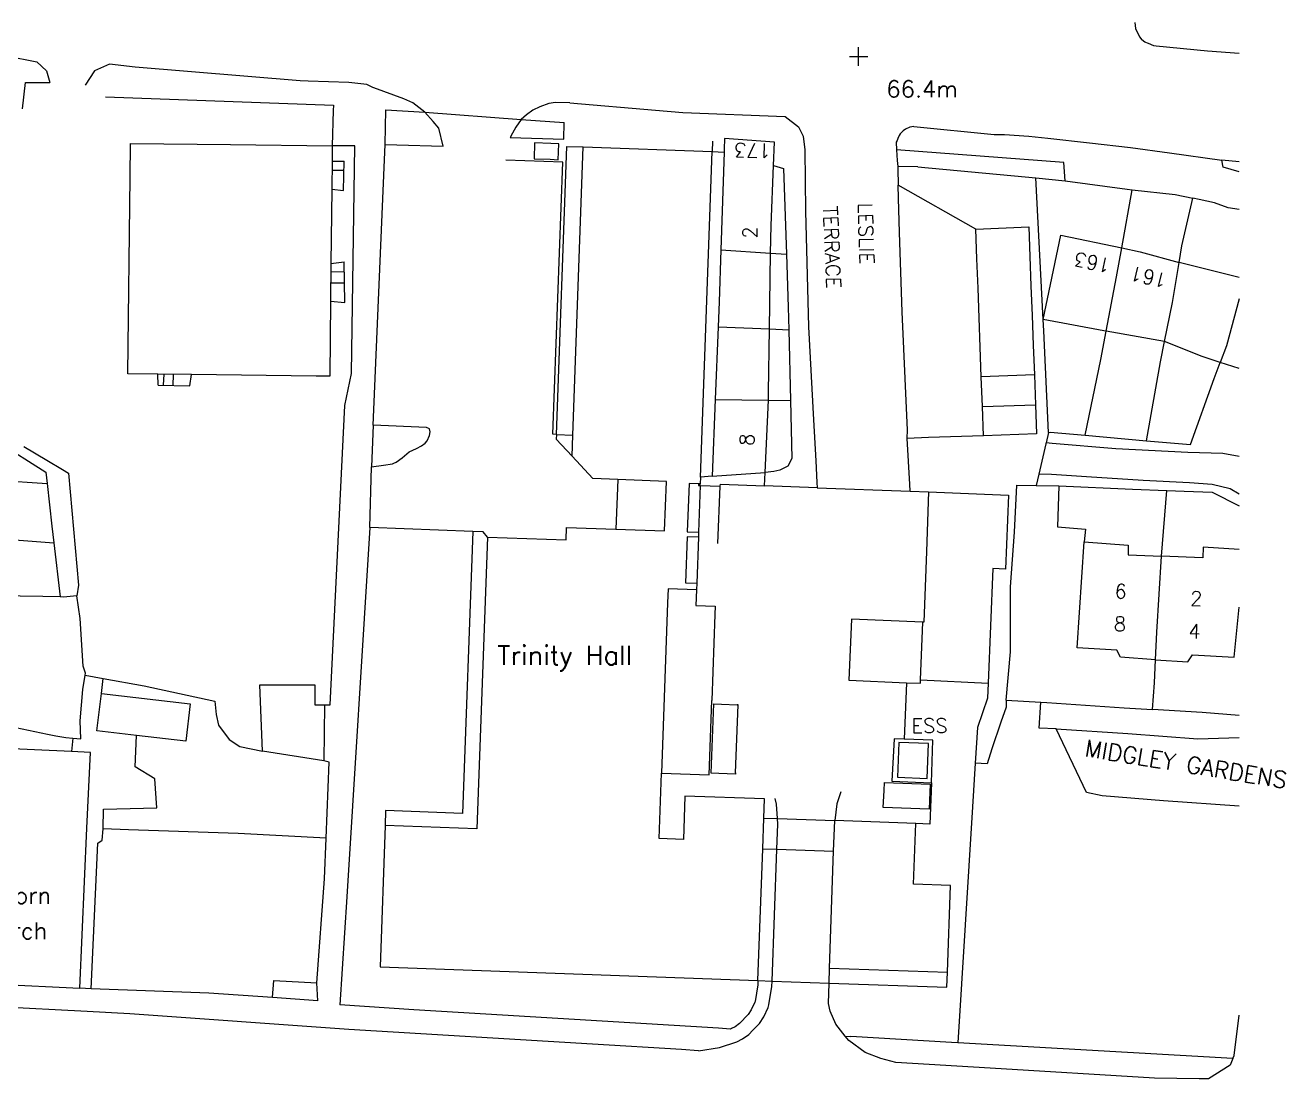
# Model space of a CAD drawing. Extents: x 427500 to 429848, y 434500 to 436505.
# Drawn here: x 429398.1 to 429503.9, y 435326 to 435414.5 of the extents above; entities that cross this region are included whole.
import ezdxf

# ---------------------------------------------------------------- set-up
doc = ezdxf.new("R2010")
doc.units = 0
doc.layers.add('LPTIP_Ex_Base', color=8, linetype='Continuous')
doc.styles.add('MtXpl_Romans', font='romans__.ttf')

msp = doc.modelspace()

# ---------------------------------------------------------------- linework, layer by layer
at = {"layer": 'LPTIP_Ex_Base', "color": 251, "true_color": 0x636466}
for p, q in [((429491.25, 435414.75), (429491.3, 435414.25)), ((429491.3, 435414.25), (429491.65, 435413.55)), ((429491.65, 435413.55), (429491.85, 435413.3)), ((429492.1, 435413.1), (429491.85, 435413.3)), ((429492.4, 435413), (429492.1, 435413.1)), ((429492.85, 435412.8), (429492.4, 435413)), ((429493.05, 435412.75), (429492.85, 435412.8)), ((429497.35, 435412.35), (429493.05, 435412.75)), ((429500, 435412.15), (429497.35, 435412.35)), ((429396.5, 435411.95), (429399.05, 435411.45)), ((429399.05, 435411.45), (429399.85, 435410.7)), ((429399.85, 435410.7), (429400.13, 435409.72)), ((429403.9, 435410.7), (429403.1, 435409.5)), ((429405.15, 435411.25), (429403.9, 435410.7)), ((429407.3, 435411), (429405.15, 435411.25)), ((429421.15, 435409.85), (429407.3, 435411)), ((429397.85, 435407.5), (429398.1, 435409.7)), ((429398.1, 435409.7), (429400.13, 435409.72)), ((429421.83, 435409.83), (429421.15, 435409.85)), ((429425.25, 435409.7), (429421.83, 435409.83)), ((429426.75, 435409.55), (429425.25, 435409.7)), ((429427.26, 435409.3), (429426.75, 435409.55)), ((429427.36, 435409.25), (429427.26, 435409.3)), ((429429.87, 435408.35), (429427.36, 435409.25)), ((429404.83, 435408.5), (429423.95, 435407.8)), ((429430.61, 435408.01), (429429.87, 435408.35)), ((429423.94, 435407.37), (429423.85, 435404.4)), ((429423.95, 435407.8), (429423.94, 435407.37)), ((429428.3, 435404.5), (429428.37, 435407.43)), ((429428.37, 435407.43), (429431.63, 435407.21)), ((429431.63, 435407.21), (429430.61, 435408.01)), ((429431.63, 435407.21), (429439.73, 435406.6)), ((429432.33, 435406.43), (429431.63, 435407.21)), ((429440.7, 435407.38), (429440.16, 435407.01)), ((429441.28, 435407.67), (429440.7, 435407.38)), ((429442.03, 435407.95), (429441.28, 435407.67)), ((429442.61, 435408.03), (429442.03, 435407.95)), ((429443.8, 435408), (429442.61, 435408.03)), ((429443.8, 435408), (429451.01, 435407.39)), ((429451.01, 435407.39), (429453.3, 435407.2)), ((429453.3, 435407.2), (429461.9, 435406.85)), ((429432.81, 435405.89), (429432.33, 435406.43)), ((429439.26, 435405.97), (429438.99, 435405.47)), ((429439.73, 435406.6), (429439.26, 435405.97)), ((429440.16, 435407.01), (429439.73, 435406.6)), ((429439.73, 435406.6), (429443.34, 435406.36)), ((429443.29, 435404.94), (429443.34, 435406.36)), ((429461.9, 435406.85), (429463, 435406)), ((429463, 435406), (429463.4, 435405.2)), ((429472.69, 435406.01), (429472.35, 435405.95)), ((429472.69, 435406.01), (429479.45, 435405.35)), ((429432.81, 435405.87), (429432.81, 435405.89)), ((429433.17, 435404.36), (429432.81, 435405.87)), ((429438.99, 435405.47), (429438.79, 435405.09)), ((429438.79, 435405.09), (429443.29, 435404.94)), ((429456.8, 435405), (429456.77, 435404.1)), ((429461, 435404.7), (429456.8, 435405)), ((429463.4, 435405.2), (429463.55, 435404.05)), ((429471.35, 435405), (429471.3, 435404.85)), ((429471.45, 435405.25), (429471.35, 435405)), ((429471.55, 435405.4), (429471.45, 435405.25)), ((429471.8, 435405.65), (429471.55, 435405.4)), ((429472, 435405.8), (429471.8, 435405.65)), ((429472.35, 435405.95), (429472, 435405.8)), ((429479.45, 435405.35), (429480.3, 435405.35)), ((429480.3, 435405.35), (429482.35, 435405.2)), ((429482.35, 435405.2), (429483.95, 435405.05)), ((429483.95, 435405.05), (429487.45, 435404.65)), ((429406.9, 435401.75), (429406.93, 435404.6)), ((429406.93, 435404.6), (429415.3, 435404.5)), ((429415.3, 435404.5), (429423.85, 435404.4)), ((429423.85, 435404.4), (429423.84, 435403.11)), ((429425.76, 435404.38), (429423.85, 435404.4)), ((429425.48, 435385.28), (429425.76, 435404.38)), ((429428.22, 435402.56), (429428.3, 435404.5)), ((429428.3, 435404.5), (429429.27, 435404.47)), ((429429.27, 435404.47), (429433.17, 435404.36)), ((429440.84, 435404.64), (429440.8, 435403.3)), ((429442.2, 435404.59), (429440.84, 435404.64)), ((429442.89, 435404.57), (429442.2, 435404.59)), ((429442.68, 435380.16), (429443.55, 435404.34)), ((429442.84, 435403.23), (429442.89, 435404.57)), ((429443.55, 435404.34), (429444.92, 435404.3)), ((429444.05, 435380.11), (429444.92, 435404.3)), ((429444.92, 435404.3), (429455.77, 435403.91)), ((429454.78, 435376.58), (429455.77, 435403.91)), ((429455.8, 435404.78), (429455.77, 435403.91)), ((429455.77, 435403.91), (429456.76, 435403.87)), ((429456.76, 435403.87), (429456.49, 435395.65)), ((429456.77, 435404.1), (429456.76, 435403.87)), ((429460.92, 435402.75), (429461, 435404.7)), ((429463.55, 435404.05), (429463.6, 435398.9)), ((429471.3, 435404.85), (429471.2, 435404.7)), ((429471.2, 435404.7), (429471.24, 435404.05)), ((429471.24, 435404.05), (429471.3, 435403.15)), ((429485.3, 435403), (429471.24, 435404.05)), ((429487.45, 435404.65), (429490.9, 435404.25)), ((429490.9, 435404.25), (429494.15, 435403.8)), ((429423.84, 435403.11), (429423.81, 435400.75)), ((429423.84, 435403.11), (429424.85, 435403.1)), ((429424.8, 435400.65), (429424.85, 435403.1)), ((429443.22, 435403.02), (429438.44, 435403.19)), ((429440.8, 435403.3), (429442.16, 435403.26)), ((429442.16, 435403.26), (429442.84, 435403.23)), ((429442.39, 435380.17), (429443.22, 435403.02)), ((429471.3, 435403.15), (429471.34, 435402.66)), ((429485.4, 435401.45), (429485.3, 435403)), ((429494.15, 435403.8), (429498.55, 435403.2)), ((429498.68, 435402.59), (429498.55, 435403.2)), ((429500, 435403.05), (429498.55, 435403.2)), ((429406.7, 435385.25), (429406.9, 435401.75)), ((429423.83, 435402.35), (429424.83, 435402.35)), ((429427.3, 435380.93), (429428.22, 435402.56)), ((429460.7, 435397.7), (429460.92, 435402.75)), ((429460.92, 435402.75), (429461.75, 435402.5)), ((429461.75, 435402.5), (429462, 435395.3)), ((429471.34, 435402.66), (429471.35, 435402.45)), ((429473.03, 435402.62), (429471.34, 435402.66)), ((429471.35, 435402.45), (429471.38, 435401.09)), ((429473.03, 435402.62), (429482.05, 435401.8)), ((429482.05, 435401.8), (429482.95, 435401.71)), ((429500, 435402.2), (429498.68, 435402.59)), ((429423.81, 435400.75), (429423.75, 435394.5)), ((429423.81, 435400.75), (429424.8, 435400.65)), ((429477.9, 435397.4), (429471.38, 435401.09)), ((429471.4, 435400), (429471.38, 435401.09)), ((429482.95, 435401.71), (429485.4, 435401.45)), ((429483.55, 435389.81), (429482.95, 435401.71)), ((429485.4, 435401.45), (429490.6, 435400.75)), ((429490.15, 435395.83), (429491.04, 435400.7)), ((429490.6, 435400.75), (429491.04, 435400.7)), ((429491.04, 435400.7), (429494.65, 435400.3)), ((429471.49, 435397.11), (429471.4, 435400)), ((429494.65, 435400.3), (429496.12, 435400.01)), ((429495.2, 435396), (429496.12, 435400.01)), ((429496.65, 435399.9), (429496.12, 435400.01)), ((429497.95, 435399.6), (429496.65, 435399.9)), ((429463.6, 435398.9), (429463.85, 435389.2)), ((429499.1, 435399.2), (429497.95, 435399.6)), ((429500, 435399.05), (429499.1, 435399.2)), ((429460.67, 435395.38), (429460.7, 435397.7)), ((429477.9, 435397.4), (429482.35, 435397.6)), ((429482.35, 435397.6), (429482.44, 435395.1)), ((429471.7, 435390.45), (429471.49, 435397.11)), ((429477.99, 435394.9), (429477.9, 435397.4)), ((429483.55, 435389.81), (429485.05, 435396.9)), ((429485.05, 435396.9), (429490.15, 435395.83)), ((429456.49, 435395.65), (429456.35, 435391.3)), ((429456.49, 435395.65), (429460.67, 435395.38)), ((429460.58, 435389.02), (429460.67, 435395.38)), ((429460.67, 435395.38), (429462, 435395.3)), ((429489.7, 435393.4), (429490.15, 435395.83)), ((429490.15, 435395.83), (429491.7, 435395.5)), ((429491.7, 435395.5), (429494.97, 435394.61)), ((429494.97, 435394.61), (429495.2, 435396)), ((429423.75, 435394.5), (429423.72, 435391.35)), ((429423.75, 435394.5), (429424.85, 435394.65)), ((429424.9, 435391.25), (429424.85, 435394.65)), ((429462, 435395.3), (429462.15, 435390.85)), ((429478.09, 435392.45), (429477.99, 435394.9)), ((429482.44, 435395.1), (429482.53, 435392.65)), ((429494.4, 435391.25), (429494.97, 435394.61)), ((429495.2, 435394.55), (429494.97, 435394.61)), ((429500, 435393.35), (429495.2, 435394.55)), ((429423.74, 435393.85), (429424.86, 435393.8)), ((429488.84, 435388.82), (429489.7, 435393.4)), ((429423.73, 435392.9), (429424.88, 435392.9)), ((429478.18, 435389.95), (429478.09, 435392.45)), ((429482.53, 435392.65), (429482.63, 435390.15)), ((429423.72, 435391.35), (429423.65, 435385.05)), ((429423.72, 435391.35), (429424.9, 435391.25)), ((429456.35, 435391.3), (429456.26, 435389.2)), ((429493.74, 435387.95), (429494.4, 435391.25)), ((429500, 435391.55), (429498.95, 435387.6)), ((429462.15, 435390.85), (429462.19, 435388.95)), ((429472.1, 435381.75), (429471.7, 435390.45)), ((429482.63, 435390.15), (429482.72, 435387.65)), ((429456.26, 435389.2), (429456.01, 435383.1)), ((429456.26, 435389.2), (429460.58, 435389.02)), ((429463.85, 435389.2), (429464.27, 435381.38)), ((429478.27, 435387.5), (429478.18, 435389.95)), ((429488.65, 435388.85), (429483.55, 435389.81)), ((429483.6, 435388.85), (429483.55, 435389.81)), ((429460.5, 435383.7), (429460.58, 435389.02)), ((429460.58, 435389.02), (429462.19, 435388.95)), ((429462.19, 435388.95), (429462.34, 435383)), ((429484.01, 435380.33), (429483.6, 435388.85)), ((429488.4, 435386.45), (429488.84, 435388.82)), ((429488.84, 435388.82), (429488.65, 435388.85)), ((429493.74, 435387.95), (429488.84, 435388.82)), ((429478.36, 435385), (429478.27, 435387.5)), ((429482.72, 435387.65), (429482.82, 435385.15)), ((429493.4, 435386.25), (429493.74, 435387.95)), ((429496.9, 435386.7), (429493.74, 435387.95)), ((429498.95, 435387.6), (429498.42, 435386.21)), ((429487.09, 435380.09), (429488.4, 435386.45)), ((429492.24, 435379.63), (429493.4, 435386.25)), ((429498.42, 435386.21), (429496.9, 435386.7)), ((429497.9, 435384.85), (429498.42, 435386.21)), ((429500, 435385.7), (429498.42, 435386.21)), ((429409.2, 435385.22), (429406.7, 435385.25)), ((429412.05, 435385.18), (429409.2, 435385.22)), ((429409.23, 435384.3), (429409.2, 435385.22)), ((429409.7, 435384.29), (429409.75, 435385.21)), ((429410.5, 435384.28), (429410.54, 435385.2)), ((429411.9, 435384.25), (429412.05, 435385.18)), ((429422.5, 435385.05), (429412.05, 435385.18)), ((429423.65, 435385.05), (429422.5, 435385.05)), ((429424.9, 435382.59), (429425.48, 435385.28)), ((429482.82, 435385.15), (429478.36, 435385)), ((429478.46, 435382.5), (429478.36, 435385)), ((429482.82, 435385.15), (429482.91, 435382.65)), ((429495.92, 435379.3), (429497.9, 435384.85)), ((429409.23, 435384.3), (429411.9, 435384.25)), ((429456.01, 435383.1), (429455.75, 435376.65)), ((429456.01, 435383.1), (429460.48, 435383.03)), ((429460.2, 435376.97), (429460.48, 435383.03)), ((429460.48, 435383.03), (429460.5, 435383.7)), ((429460.48, 435383.03), (429462.34, 435383)), ((429462.34, 435383), (429462.45, 435378.15)), ((429423.73, 435358.6), (429424.9, 435382.59)), ((429472.15, 435380.55), (429472.1, 435381.75)), ((429478.46, 435382.5), (429482.91, 435382.65)), ((429478.55, 435380.05), (429478.46, 435382.5)), ((429482.91, 435382.65), (429483, 435380.2)), ((429427.3, 435380.93), (429427.15, 435377.44)), ((429431.78, 435380.75), (429427.3, 435380.93)), ((429432.01, 435380.62), (429431.78, 435380.75)), ((429432.08, 435380.37), (429432.01, 435380.62)), ((429464.27, 435381.38), (429464.45, 435377.95)), ((429394.98, 435380.05), (429399.8, 435377)), ((429431.67, 435379.43), (429431.83, 435379.62)), ((429431.83, 435379.62), (429432.02, 435380.08)), ((429432.02, 435380.08), (429432.08, 435380.37)), ((429442.68, 435380.16), (429442.39, 435380.17)), ((429442.68, 435380.16), (429442.67, 435379.75)), ((429442.67, 435379.75), (429443.99, 435378.33)), ((429442.68, 435380.16), (429444.05, 435380.11)), ((429443.99, 435378.33), (429444.05, 435380.11)), ((429472.14, 435379.83), (429472.15, 435380.55)), ((429473.92, 435379.89), (429472.14, 435379.83)), ((429472.35, 435375.99), (429472.14, 435379.83)), ((429478.55, 435380.05), (429473.92, 435379.89)), ((429483, 435380.2), (429478.55, 435380.05)), ((429484.01, 435380.33), (429483.8, 435379.44)), ((429484.01, 435380.33), (429484.15, 435380.35)), ((429484.15, 435380.35), (429487.09, 435380.09)), ((429487.09, 435380.09), (429492.24, 435379.63)), ((429492.24, 435379.63), (429495.92, 435379.3)), ((429397.95, 435379.15), (429399.9, 435378)), ((429429.74, 435378.19), (429430.32, 435378.71)), ((429430.32, 435378.71), (429430.94, 435378.99)), ((429430.94, 435378.99), (429431.36, 435379.19)), ((429431.36, 435379.19), (429431.67, 435379.43)), ((429483.78, 435379.38), (429483.18, 435376.81)), ((429483.8, 435379.44), (429483.78, 435379.38)), ((429484.3, 435379.4), (429483.8, 435379.44)), ((429489.65, 435378.95), (429484.3, 435379.4)), ((429495.7, 435378.65), (429489.65, 435378.95)), ((429498.65, 435378.55), (429495.7, 435378.65)), ((429500, 435378.3), (429498.65, 435378.55)), ((429399.9, 435378), (429401.2, 435377.2)), ((429427, 435372.33), (429427.15, 435377.44)), ((429427.15, 435377.44), (429428.17, 435377.57)), ((429428.17, 435377.57), (429428.93, 435377.7)), ((429428.93, 435377.7), (429429.04, 435377.74)), ((429429.04, 435377.74), (429429.23, 435377.83)), ((429429.23, 435377.83), (429429.74, 435378.19)), ((429445.74, 435376.45), (429443.99, 435378.33)), ((429462.1, 435377.5), (429461.45, 435377.15)), ((429462.45, 435378.15), (429462.1, 435377.5)), ((429464.45, 435377.95), (429464.55, 435376.12)), ((429389.77, 435376.74), (429399.91, 435376.04)), ((429399.8, 435377), (429399.91, 435376.04)), ((429401.2, 435377.2), (429401.7, 435376.9)), ((429401.7, 435376.9), (429402.55, 435367.5)), ((429447.83, 435376.37), (429445.74, 435376.45)), ((429447.83, 435376.37), (429447.68, 435372.2)), ((429451.92, 435376.22), (429447.83, 435376.37)), ((429454.78, 435376.58), (429454.76, 435376)), ((429455.75, 435376.65), (429454.78, 435376.58)), ((429455.75, 435376.65), (429460.2, 435376.97)), ((429460.15, 435375.85), (429460.2, 435376.97)), ((429460.95, 435377.05), (429460.2, 435376.97)), ((429461.45, 435377.15), (429460.95, 435377.05)), ((429483.18, 435376.81), (429482.96, 435375.88)), ((429484.25, 435376.8), (429483.18, 435376.81)), ((429487.2, 435376.6), (429484.25, 435376.8)), ((429491.95, 435376.3), (429487.2, 435376.6)), ((429399.91, 435376.04), (429400.3, 435372.45)), ((429451.77, 435372.05), (429451.92, 435376.22)), ((429453.82, 435376.03), (429453.67, 435371.98)), ((429454.61, 435376.01), (429453.82, 435376.03)), ((429454.61, 435376.01), (429454.61, 435375.88)), ((429454.76, 435376), (429454.61, 435376.01)), ((429454.61, 435375.88), (429454.75, 435375.88)), ((429454.75, 435375.88), (429454.61, 435371.94)), ((429454.75, 435375.88), (429454.76, 435376)), ((429454.75, 435375.88), (429456.44, 435375.82)), ((429456.24, 435370.99), (429456.44, 435375.82)), ((429456.44, 435375.82), (429456.45, 435375.99)), ((429456.45, 435375.99), (429460.15, 435375.85)), ((429464.57, 435375.68), (429460.15, 435375.85)), ((429464.55, 435376.12), (429464.57, 435375.68)), ((429464.57, 435375.68), (429472.39, 435375.39)), ((429472.39, 435375.39), (429472.35, 435375.99)), ((429472.39, 435375.39), (429473.93, 435375.33)), ((429473.93, 435375.33), (429473.75, 435370.33)), ((429473.93, 435375.33), (429480.63, 435375.07)), ((429481.15, 435371.95), (429481.35, 435375.9)), ((429481.35, 435375.9), (429482.96, 435375.88)), ((429482.96, 435375.88), (429484.88, 435375.85)), ((429484.88, 435375.85), (429484.75, 435372.4)), ((429484.88, 435375.85), (429491.05, 435375.55)), ((429491.05, 435375.55), (429493.95, 435375.45)), ((429495.85, 435376.1), (429491.95, 435376.3)), ((429493.49, 435369.94), (429493.95, 435375.45)), ((429493.95, 435375.45), (429495.4, 435375.4)), ((429495.4, 435375.4), (429497.75, 435375.3)), ((429497.75, 435375.95), (429495.85, 435376.1)), ((429499.25, 435375.6), (429497.75, 435375.95)), ((429497.75, 435375.3), (429500, 435374.15)), ((429500, 435375.15), (429499.25, 435375.6)), ((429480.63, 435375.07), (429480.39, 435368.85)), ((429400.3, 435372.45), (429400.47, 435371.05)), ((429427, 435372.33), (429425.07, 435341.33)), ((429435.65, 435372.02), (429427, 435372.33)), ((429443.5, 435371.31), (429443.54, 435372.34)), ((429443.54, 435372.34), (429447.68, 435372.2)), ((429447.68, 435372.2), (429451.77, 435372.05)), ((429484.75, 435372.4), (429487.1, 435372.2)), ((429487.1, 435372.2), (429487, 435371.15)), ((429388.65, 435371.95), (429400.47, 435371.05)), ((429400.47, 435371.05), (429401.01, 435366.51)), ((429435.65, 435372.02), (429434.8, 435348.34)), ((429436.52, 435371.99), (429435.65, 435372.02)), ((429436.89, 435371.54), (429436, 435347.05)), ((429436.89, 435371.54), (429436.52, 435371.99)), ((429436.89, 435371.54), (429443.5, 435371.31)), ((429453.66, 435371.57), (429453.52, 435367.7)), ((429454.6, 435371.53), (429453.66, 435371.57)), ((429453.67, 435371.98), (429454.61, 435371.94)), ((429454.6, 435371.53), (429454.46, 435367.67)), ((429454.61, 435371.94), (429454.6, 435371.53)), ((429480.8, 435367.35), (429481.15, 435371.95)), ((429486.4, 435362.25), (429487, 435371.15)), ((429487, 435371.15), (429490.7, 435370.85)), ((429473.75, 435370.33), (429473.53, 435364.39)), ((429490.7, 435370.85), (429490.7, 435370.05)), ((429490.7, 435370.05), (429493.49, 435369.94)), ((429497, 435370.7), (429496.95, 435369.8)), ((429500, 435370.5), (429497, 435370.7)), ((429493.1, 435363.55), (429493.49, 435369.94)), ((429496.95, 435369.8), (429493.49, 435369.94)), ((429479.32, 435368.89), (429478.93, 435359.26)), ((429480.39, 435368.85), (429479.32, 435368.89)), ((429402.55, 435367.5), (429402.42, 435366.6)), ((429452.06, 435367.19), (429452.02, 435366.03)), ((429454.44, 435367.1), (429452.06, 435367.19)), ((429453.52, 435367.7), (429454.46, 435367.67)), ((429454.44, 435367.1), (429454.39, 435365.79)), ((429454.46, 435367.67), (429454.44, 435367.1)), ((429480.8, 435361.9), (429480.8, 435367.35)), ((429399.55, 435366.55), (429393.9, 435366.65)), ((429401.01, 435366.51), (429399.55, 435366.55)), ((429401.3, 435366.5), (429401.01, 435366.51)), ((429402.42, 435366.6), (429401.3, 435366.5)), ((429402.7, 435364.7), (429402.42, 435366.6)), ((429452.02, 435366.03), (429451.5, 435351.71)), ((429454.39, 435365.79), (429456.02, 435365.73)), ((429402.95, 435360.7), (429402.7, 435364.7)), ((429455.99, 435365.04), (429455.73, 435357.83)), ((429456.02, 435365.73), (429455.99, 435365.04)), ((429499.6, 435361.45), (429500, 435365.65)), ((429467.45, 435364.65), (429467.23, 435359.51)), ((429473.45, 435364.39), (429467.45, 435364.65)), ((429473.25, 435359.54), (429473.45, 435364.39)), ((429473.53, 435364.39), (429473.45, 435364.39)), ((429492.99, 435361.24), (429493.1, 435363.55)), ((429480.45, 435357.85), (429480.8, 435361.9)), ((429489.75, 435362.05), (429486.4, 435362.25)), ((429490.05, 435361.45), (429489.75, 435362.05)), ((429495.7, 435361.05), (429496.1, 435361.65)), ((429496.1, 435361.65), (429499.6, 435361.45)), ((429403.15, 435360.1), (429402.95, 435360.7)), ((429492.99, 435361.24), (429490.05, 435361.45)), ((429492.9, 435359.3), (429492.99, 435361.24)), ((429492.99, 435361.24), (429495.7, 435361.05)), ((429402.9, 435358.75), (429403.12, 435359.94)), ((429403.12, 435359.94), (429403.15, 435360.1)), ((429403.12, 435359.94), (429404.62, 435359.67)), ((429404.47, 435358.41), (429404.62, 435359.67)), ((429404.62, 435359.67), (429408.05, 435359.05)), ((429467.23, 435359.51), (429472.07, 435359.31)), ((429473.24, 435359.26), (429473.25, 435359.54)), ((429473.25, 435359.54), (429478.93, 435359.26)), ((429402.7, 435356.1), (429402.9, 435358.75)), ((429404.1, 435355.28), (429404.47, 435358.41)), ((429404.47, 435358.41), (429411.94, 435357.53)), ((429408.05, 435359.05), (429414, 435357.75)), ((429417.79, 435359.14), (429422.4, 435359.12)), ((429417.79, 435359.13), (429417.79, 435359.14)), ((429418, 435353.55), (429417.79, 435359.13)), ((429422.4, 435359.1), (429422.39, 435357.45)), ((429422.4, 435359.12), (429422.4, 435359.1)), ((429423.67, 435357.45), (429423.73, 435358.6)), ((429472.07, 435359.31), (429471.89, 435354.58)), ((429472.07, 435359.31), (429473.24, 435359.26)), ((429478.93, 435359.26), (429478.88, 435358)), ((429492.74, 435357.05), (429492.9, 435359.3)), ((429411.94, 435357.53), (429411.57, 435354.4)), ((429414, 435357.75), (429414.1, 435356.65)), ((429422.39, 435357.45), (429422.55, 435357.45)), ((429422.55, 435357.45), (429423.2, 435357.45)), ((429423.2, 435357.45), (429423.15, 435352.75)), ((429423.2, 435357.45), (429423.67, 435357.45)), ((429455.5, 435351.57), (429455.73, 435357.83)), ((429455.68, 435351.71), (429455.89, 435357.53)), ((429455.89, 435357.53), (429456.54, 435357.51)), ((429456.54, 435357.51), (429457.86, 435357.46)), ((429457.73, 435351.74), (429457.93, 435357.46)), ((429457.93, 435357.46), (429457.86, 435357.46)), ((429478.88, 435358), (429478.04, 435355.55)), ((429480.45, 435357.85), (429483.35, 435357.68)), ((429480.45, 435357.85), (429480.45, 435357.25)), ((429483.23, 435355.49), (429483.35, 435357.68)), ((429483.35, 435357.68), (429483.85, 435357.65)), ((429483.85, 435357.65), (429490.35, 435357.2)), ((429414.1, 435356.65), (429414.3, 435355.75)), ((429480.45, 435357.25), (429480, 435356)), ((429490.35, 435357.2), (429492.74, 435357.05)), ((429496.9, 435356.8), (429492.74, 435357.05)), ((429500, 435356.55), (429496.9, 435356.8)), ((429396.75, 435355.65), (429399.95, 435355)), ((429402.75, 435354.6), (429402.7, 435356.1)), ((429407.42, 435354.89), (429404.1, 435355.28)), ((429414.3, 435355.75), (429415.2, 435354.55)), ((429478.04, 435355.55), (429477.85, 435352.55)), ((429480, 435356), (429479.25, 435353.75)), ((429484.65, 435355.45), (429483.23, 435355.49)), ((429484.65, 435355.45), (429490.65, 435355.05)), ((429487.2, 435350.1), (429484.65, 435355.45)), ((429399.95, 435355), (429400.65, 435354.85)), ((429400.65, 435354.85), (429401.5, 435354.7)), ((429401.5, 435354.7), (429402.06, 435354.66)), ((429402.06, 435354.66), (429401.96, 435353.53)), ((429402.06, 435354.66), (429402.75, 435354.6)), ((429407.32, 435352.24), (429407.42, 435354.89)), ((429411.57, 435354.4), (429407.42, 435354.89)), ((429415.2, 435354.55), (429416.1, 435353.95)), ((429471.03, 435354.59), (429470.85, 435351.03)), ((429471.89, 435354.58), (429471.03, 435354.59)), ((429471.42, 435354.3), (429471.32, 435351.38)), ((429473.92, 435354.2), (429471.42, 435354.3)), ((429474.3, 435354.49), (429471.89, 435354.58)), ((429473.82, 435351.28), (429473.92, 435354.2)), ((429474.17, 435350.9), (429474.3, 435354.49)), ((429490.65, 435355.05), (429496.55, 435354.6)), ((429496.55, 435354.6), (429500, 435354.7)), ((429401.96, 435353.53), (429392.05, 435354)), ((429403.55, 435353.45), (429401.96, 435353.53)), ((429403.26, 435347.1), (429403.55, 435353.45)), ((429416.1, 435353.95), (429418, 435353.55)), ((429423.15, 435352.75), (429418, 435353.55)), ((429479.25, 435353.75), (429478.84, 435352.51)), ((429408.97, 435351.25), (429407.32, 435352.24)), ((429423.61, 435352.65), (429423.15, 435352.75)), ((429423.35, 435346.25), (429423.61, 435352.65)), ((429477.85, 435352.55), (429477.63, 435348.88)), ((429478.84, 435352.51), (429477.85, 435352.55)), ((429409.13, 435348.81), (429408.97, 435351.25)), ((429451.3, 435346.22), (429451.5, 435351.71)), ((429451.5, 435351.71), (429455.5, 435351.57)), ((429456.33, 435351.69), (429455.68, 435351.71)), ((429457.72, 435351.64), (429456.33, 435351.69)), ((429457.73, 435351.74), (429457.72, 435351.64)), ((429470.2, 435350.25), (429470.23, 435350.94)), ((429470.23, 435350.94), (429474.07, 435350.8)), ((429470.85, 435351.03), (429474.17, 435350.9)), ((429471.32, 435351.38), (429473.82, 435351.28)), ((429466.55, 435350.15), (429466.23, 435349.13)), ((429470.13, 435348.84), (429470.2, 435350.25)), ((429474.04, 435350.11), (429473.99, 435348.7)), ((429474.17, 435350.9), (429474.04, 435347.44)), ((429474.07, 435350.8), (429474.04, 435350.11)), ((429488.5, 435349.8), (429487.2, 435350.1)), ((429404.64, 435348.69), (429409.13, 435348.81)), ((429453.47, 435349.79), (429453.34, 435346.14)), ((429460.15, 435349.55), (429453.47, 435349.79)), ((429460.09, 435347.94), (429460.15, 435349.55)), ((429461.15, 435349.1), (429461.04, 435349.59)), ((429461.24, 435347.9), (429461.15, 435349.1)), ((429466.23, 435349.13), (429466.06, 435347.73)), ((429473.99, 435348.7), (429470.13, 435348.84)), ((429477.63, 435348.88), (429476.4, 435329.07)), ((429493.65, 435349.4), (429488.5, 435349.8)), ((429500, 435348.95), (429493.65, 435349.4)), ((429404.62, 435347.04), (429404.64, 435348.69)), ((429428.34, 435348.58), (429428.3, 435347.33)), ((429434.8, 435348.34), (429428.34, 435348.58)), ((429460, 435345.37), (429460.09, 435347.94)), ((429460.09, 435347.94), (429461.24, 435347.9)), ((429461.24, 435347.9), (429466.06, 435347.73)), ((429461.27, 435347.43), (429461.24, 435347.9)), ((429402.65, 435333.65), (429403.26, 435347.1)), ((429404.54, 435346.08), (429404.62, 435347.04)), ((429406.75, 435346.95), (429404.62, 435347.04)), ((429415.95, 435346.65), (429406.75, 435346.95)), ((429428.3, 435347.33), (429427.87, 435335.45)), ((429436, 435347.05), (429428.3, 435347.33)), ((429461.2, 435345.33), (429461.27, 435347.43)), ((429465.96, 435345.16), (429466.06, 435347.73)), ((429472.85, 435347.48), (429466.06, 435347.73)), ((429472.67, 435342.39), (429472.85, 435347.48)), ((429474.04, 435347.44), (429472.85, 435347.48)), ((429403.61, 435333.61), (429404.18, 435345.83)), ((429404.18, 435345.83), (429404.54, 435346.08)), ((429423.35, 435346.25), (429415.95, 435346.65)), ((429423.2, 435342.85), (429423.35, 435346.25)), ((429453.34, 435346.14), (429451.3, 435346.22)), ((429459.6, 435334.3), (429460, 435345.37)), ((429460, 435345.37), (429461.2, 435345.33)), ((429460.8, 435334.26), (429461.2, 435345.33)), ((429461.2, 435345.33), (429465.96, 435345.16)), ((429465.61, 435335.35), (429465.96, 435345.16)), ((429422.55, 435334.1), (429423.2, 435342.85)), ((429475.78, 435342.27), (429472.67, 435342.39)), ((429475.51, 435334.99), (429475.78, 435342.27)), ((429425.07, 435341.33), (429424.5, 435332.25)), ((429427.87, 435335.45), (429459.6, 435334.3)), ((429465.57, 435334.09), (429465.61, 435335.35)), ((429465.61, 435335.35), (429475.51, 435334.99)), ((429391.08, 435334.22), (429402.65, 435333.65)), ((429418.85, 435332.87), (429418.95, 435334.3)), ((429418.95, 435334.3), (429422.55, 435334.1)), ((429422.64, 435332.6), (429422.55, 435334.1)), ((429459.6, 435334.3), (429459.59, 435333.93)), ((429459.6, 435334.3), (429460.8, 435334.26)), ((429460.78, 435333.81), (429460.8, 435334.26)), ((429460.8, 435334.26), (429465.57, 435334.09)), ((429465.54, 435332.38), (429465.57, 435334.09)), ((429465.57, 435334.09), (429475.47, 435333.73)), ((429475.47, 435333.73), (429475.51, 435334.99)), ((429403.61, 435333.61), (429402.65, 435333.65)), ((429413.5, 435333.25), (429403.61, 435333.61)), ((429418.85, 435332.87), (429413.5, 435333.25)), ((429459.59, 435333.93), (429459.36, 435332.55)), ((429460.53, 435332.26), (429460.78, 435333.81)), ((429403.29, 435331.69), (429393.02, 435332.23)), ((429422.64, 435332.6), (429418.85, 435332.87)), ((429430.7, 435331.85), (429424.5, 435332.25)), ((429459.34, 435332.49), (429459.04, 435331.83)), ((429459.36, 435332.55), (429459.34, 435332.49)), ((429460.09, 435331.25), (429460.46, 435332.05)), ((429460.46, 435332.05), (429460.53, 435332.26)), ((429465.68, 435331.74), (429465.54, 435332.38)), ((429406.85, 435331.5), (429403.29, 435331.69)), ((429425.25, 435330.2), (429406.85, 435331.5)), ((429456.3, 435330.29), (429430.7, 435331.85)), ((429458.79, 435331.45), (429458.05, 435330.69)), ((429459.04, 435331.83), (429458.79, 435331.45)), ((429459.73, 435330.7), (429460.09, 435331.25)), ((429466.13, 435330.64), (429465.68, 435331.74)), ((429499.6, 435328), (429500, 435331.4)), ((429445.7, 435328.95), (429425.25, 435330.2)), ((429457.29, 435330.23), (429456.3, 435330.29)), ((429457.37, 435330.26), (429457.29, 435330.23)), ((429457.68, 435330.42), (429457.37, 435330.26)), ((429458.05, 435330.69), (429457.68, 435330.42)), ((429458.32, 435329.4), (429458.84, 435329.77)), ((429458.84, 435329.77), (429459.17, 435330.12)), ((429459.17, 435330.12), (429459.73, 435330.7)), ((429466.93, 435329.64), (429466.13, 435330.64)), ((429453.19, 435328.5), (429445.7, 435328.95)), ((429456.38, 435328.67), (429457.84, 435329.15)), ((429457.84, 435329.15), (429458.32, 435329.4)), ((429466.93, 435329.64), (429467.4, 435329.61)), ((429467.23, 435329.27), (429466.93, 435329.64)), ((429468.62, 435328.25), (429467.23, 435329.27)), ((429475.85, 435329.1), (429467.4, 435329.61)), ((429476.4, 435329.07), (429475.85, 435329.1)), ((429499.49, 435327.75), (429476.4, 435329.07)), ((429454.62, 435328.41), (429453.19, 435328.5)), ((429454.62, 435328.41), (429456.38, 435328.67)), ((429469.92, 435327.76), (429468.62, 435328.25)), ((429471.18, 435327.43), (429469.92, 435327.76)), ((429499.49, 435327.75), (429499.25, 435327.2)), ((429499.49, 435327.75), (429499.6, 435328)), ((429479.1, 435326.95), (429471.18, 435327.43)), ((429492.9, 435326.1), (429479.1, 435326.95)), ((429499.25, 435327.2), (429497.45, 435326.05)), ((429496.65, 435326.05), (429492.9, 435326.1)), ((429497.45, 435326.05), (429496.65, 435326.05))]:
    msp.add_line(p, q, dxfattribs=at)
for points in [[(429468.05, 435411.12), (429468.05, 435412.67)], [(429467.28, 435411.9), (429468.83, 435411.9)]]:
    msp.add_lwpolyline(points, dxfattribs=at)

# ---------------------------------------------------------------- texts
at = {"layer": 'LPTIP_Ex_Base', "color": 251, "true_color": 0x636466, "style": 'MtXpl_Romans'}
for s, height, p in [('66.4m', 1.4, (429470.39, 435408.47)), ('Trinity Hall', 1.6, (429437.72, 435360.82)), ('ESS', 1.2, (429472.49, 435355.1)), ('Holborn', 1.4, (429393.11, 435340.75)), ('Church', 1.4, (429393.39, 435337.78))]:
    msp.add_text(s, height=height, dxfattribs=at).set_placement(p)
for s, height, rotation, p in [('173', 1.2, 178.6, (429460.72, 435404.57)), ('TERRACE', 1.2, 272.6, (429465.06, 435399.32)), ('LESLIE', 1.2, 271.8, (429468, 435399.58)), ('2', 1.2, 89.9, (429459.54, 435396.59)), ('163', 1.2, 168.1, (429489.33, 435394.86)), ('161', 1.2, 166.8, (429494.06, 435393.61)), ('8', 1.2, 86.6, (429459.25, 435379.17)), ('6', 1.2, 357.5, (429489.52, 435366.41)), ('2', 1.2, 357.5, (429495.87, 435365.81)), ('8', 1.2, 357.5, (429489.46, 435363.67)), ('4', 1.2, 357.5, (429495.72, 435363.06)), ('MIDGLEY GARDENS', 1.4, 350.8, (429486.97, 435353.16))]:
    msp.add_text(s, height=height, rotation=rotation, dxfattribs=at).set_placement(p)

doc.saveas('drawing.dxf')
